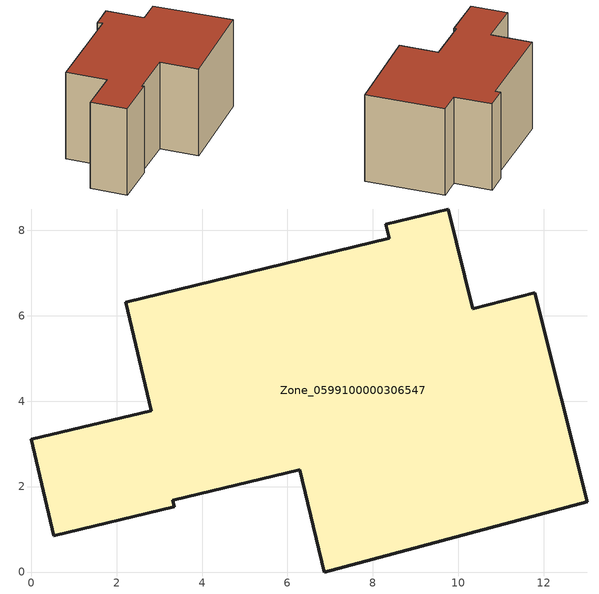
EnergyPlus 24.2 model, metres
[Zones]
Zone_0599100000306547
 floor ground (C_G): 8.3,8.14 9.76,8.5 10.34,6.17 11.79,6.54 13.02,1.65 6.86,0 6.29,2.39 3.31,1.68 3.35,1.53 0.53,0.85 0,3.11 2.81,3.78 2.21,6.32 8.38,7.82 z0
 wall outside (C_F): 2.81,3.78 0,3.11 0.53,0.85 3.35,1.53 3.31,1.68 6.29,2.39 6.86,0 13.02,1.65 11.79,6.54 10.34,6.17 9.76,8.5 8.3,8.14 8.38,7.82 2.21,6.32 2.81,3.78 z0:5.8
 roof outside (C_R): 8.38,7.82 2.21,6.32 2.81,3.78 0,3.11 0.53,0.85 3.35,1.53 3.31,1.68 6.29,2.39 6.86,0 13.02,1.65 11.79,6.54 10.34,6.17 9.76,8.5 8.3,8.14 z5.8
[BUILDING]
Pand.0599100000306547: North Axis=0; Terrain=City; Loads Convergence Tolerance Value=0.04; Temperature Convergence Tolerance Value=0.4; Solar Distribution=FullExterior; Maximum Number of Warmup Days=25; Minimum Number of Warmup Days=1
[Site:Location]
Rotterdam.The.Hague.AP_ZH_NLD Design_Conditions: Latitude=51.96; Longitude=4.45; Time Zone=1; Elevation=-4.5
[SITE:GROUNDTEMPERATURE:BUILDINGSURFACE]
18, 18, 18, 18, 18, 18, 18, 18, 18, 18, 18, 18
[MATERIAL] Thermal Absorptance=0.9; Solar Absorptance=0.7; Visible Absorptance=0.7
Name | Roughness | Thickness | Conductivity | Density | Specific Heat
G.TI.1965-1974 | MediumSmooth | 0.15 | 0.882353 | 540 | 1210
F.TI.1965-1974 | Rough | 0.3 | 0.697674 | 1920 | 840
R.TI.1965-1974 | MediumRough | 0.2 | 0.232558 | 1500 | 1000
[CONSTRUCTION]
C_G: G.TI.1965-1974
C_F: F.TI.1965-1974
C_R: R.TI.1965-1974
[ZONE]
Zone_0599100000306547: Type=1; Multiplier=1; Ceiling Height=Autocalculate; Volume=Autocalculate; Floor Area=autocalculate; Part of Total Floor Area=Yes
[ZONEINFILTRATION:DESIGNFLOWRATE]
Infil_Zone_0599100000306547: Zone or ZoneList or Space or SpaceList=Zone_0599100000306547; Schedule=AlwaysOn; Design Flow Rate Calculation Method=Flow/Area; Flow Rate per Floor Area=0.003; Constant Term Coefficient=1; Temperature Term Coefficient=0; Velocity Term Coefficient=0; Velocity Squared Term Coefficient=0
[HVACTEMPLATE:ZONE:IDEALLOADSAIRSYSTEM]
Zone_0599100000306547: Maximum Heating Supply Air Temperature=50; Minimum Cooling Supply Air Temperature=13; Maximum Heating Supply Air Humidity Ratio=0.0156; Minimum Cooling Supply Air Humidity Ratio=0.0077; Heating Limit=NoLimit; Cooling Limit=NoLimit; Dehumidification Control Type=ConstantSensibleHeatRatio; Cooling Sensible Heat Ratio=0.7; Dehumidification Setpoint=60; Humidification Control Type=None; Humidification Setpoint=30; Outdoor Air Method=None; Outdoor Air Flow Rate per Person=0.00944; Outdoor Air Flow Rate per Zone Floor Area=0; Outdoor Air Flow Rate per Zone=0; Demand Controlled Ventilation Type=None; Outdoor Air Economizer Type=NoEconomizer; Heat Recovery Type=None; Sensible Heat Recovery Effectiveness=0.7; Latent Heat Recovery Effectiveness=0.65
[ZONECONTROL:THERMOSTAT]
ThermostatControl_Zone_0599100000306547: Zone or ZoneList=Zone_0599100000306547; Control Type Schedule=DualSetpointControlType; Control 1=Thermostat_Zone_0599100000306547; Temperature Difference Between Cutout And Setpoint=0
[THERMOSTATSETPOINT:DUALSETPOINT]
Thermostat_Zone_0599100000306547: Heating Setpoint Temperature Schedule=HeatingSetpoint_Zone_0599100000306547; Cooling Setpoint Temperature Schedule=CoolingSetpoint_Zone_0599100000306547
[SCHEDULE:COMPACT]
HeatingSetpoint_Zone_0599100000306547: Through: 12/31, For: AllDays, Until: 24:00, 21
CoolingSetpoint_Zone_0599100000306547: Through: 12/31, For: AllDays, Until: 24:00, 24
DualSetpointControlType: Through: 12/31, For: AllDays, Until: 24:00, 4
AlwaysOn: Through: 12/31, For: AllDays, Until: 24:00, 1
